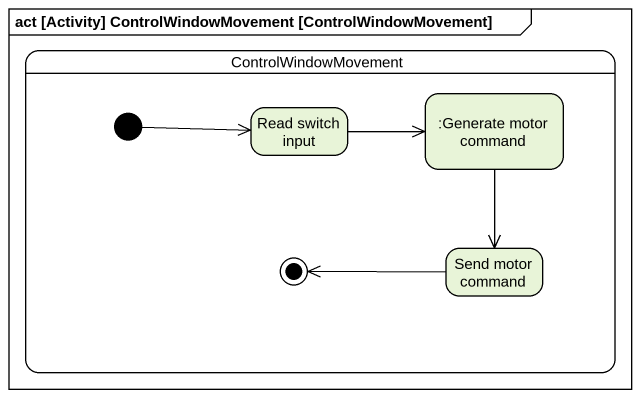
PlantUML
@startuml
mainframe act [Activity] ControlWindowMovement [ControlWindowMovement]
hide empty description
state ControlWindowMovement {
  state "Read switch input" as Read_switch_input
  state ":Generate motor command" as Generate_motor_command
  state "Send motor command" as Send_motor_command
  [*] -right-> Read_switch_input
  Send_motor_command -left-> [*]
}
Read_switch_input -right-> Generate_motor_command
Generate_motor_command --> Send_motor_command
@enduml
